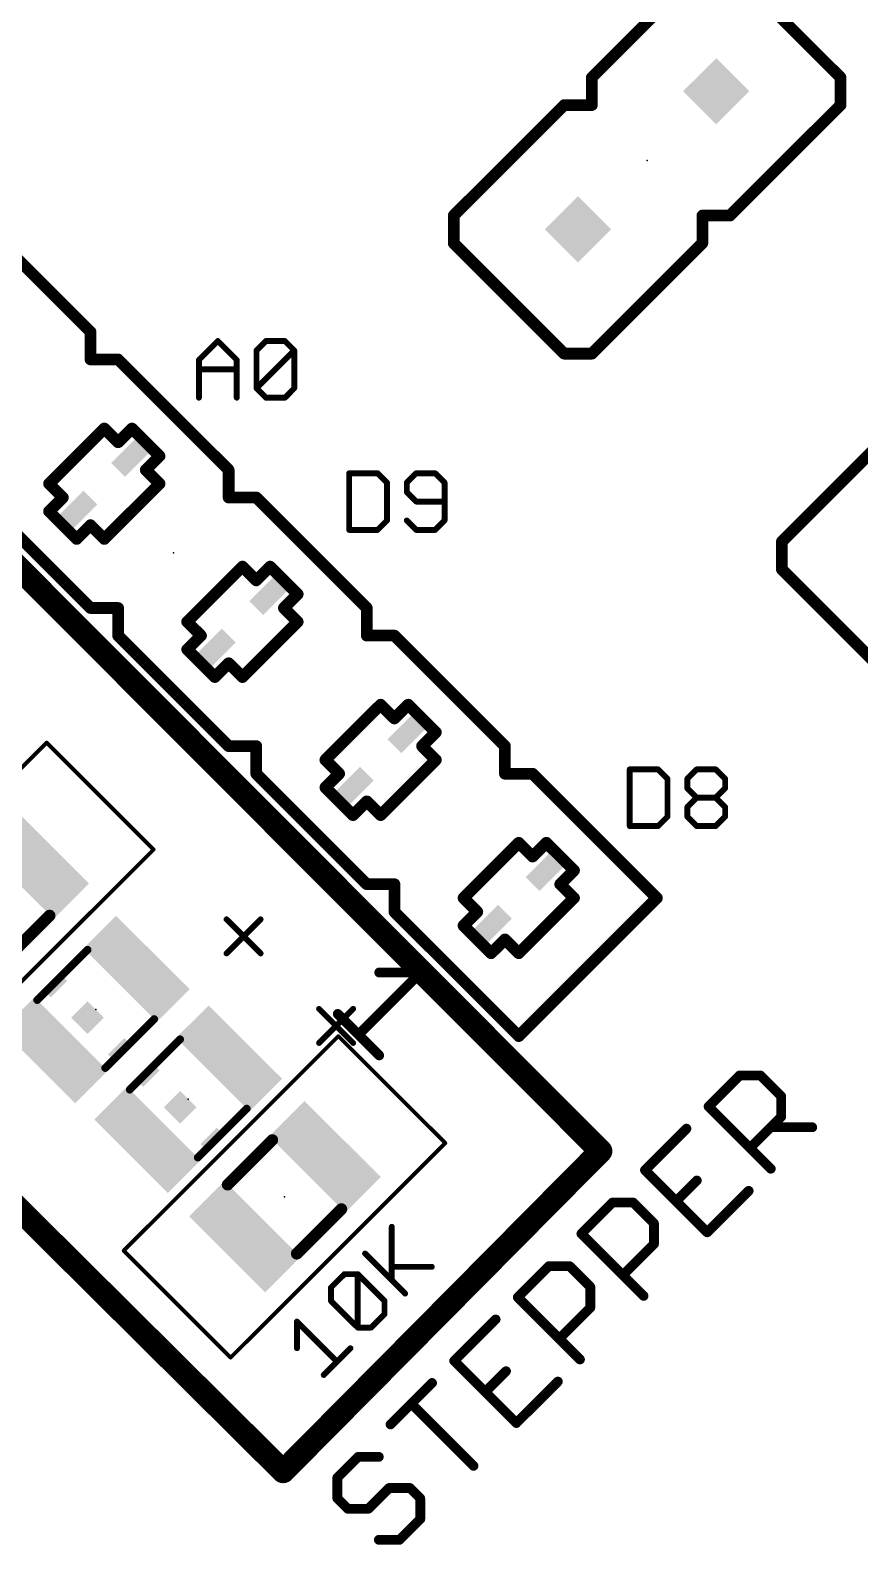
# Model space of a CAD drawing. Extents: x -5 to 95, y -7 to 91.
# Drawn here: x 55.67 to 66.45, y 20.77 to 40.47 of the extents above; entities that cross this region are included whole.
import ezdxf

# ---------------------------------------------------------------- set-up
doc = ezdxf.new("R2010")
doc.units = 0
for name, color, linetype in [('21', 253, 'CONTINUOUS'), ('23', 7, 'CONTINUOUS'), ('27', 253, 'CONTINUOUS'), ('39', 22, 'CONTINUOUS'), ('51', 253, 'CONTINUOUS')]:
    doc.layers.add(name, color=color, linetype=linetype)

# ---------------------------------------------------------------- blocks, each defined once
blk = doc.blocks.new('RECT')
blk.add_solid([(-0.5, -0.5), (0.5, -0.5), (-0.5, 0.5), (0.5, 0.5)])

msp = doc.modelspace()

# ---------------------------------------------------------------- linework, layer by layer
at = {"layer": '21'}
for points, const_width in [([(64.4051, 41.2892), (62.9683, 39.8523)], 0.1524), ([(66.2012, 39.8523), (64.7643, 41.2892)], 0.1524), ([(62.9683, 39.4931), (62.9683, 39.8523)], 0.1524), ([(66.2012, 39.4931), (66.2012, 39.8523)], 0.1524), ([(62.6091, 39.4931), (61.1722, 38.0563)], 0.1524), ([(62.9683, 39.4931), (62.6091, 39.4931)], 0.1524), ([(66.2012, 39.4931), (64.7643, 38.0563)], 0.1524), ([(56.4501, 36.5442), (55.0133, 37.981)], 0.1524), ([(61.1722, 37.6971), (61.1722, 38.0563)], 0.1524), ([(64.4051, 38.0563), (64.7643, 38.0563)], 0.1524), ([(64.4051, 38.0563), (64.4051, 37.6971)], 0.1524), ([(61.1722, 37.6971), (62.6091, 36.2602)], 0.1524), ([(64.4051, 37.6971), (62.9683, 36.2602)], 0.1524), ([(56.4501, 36.185), (56.4501, 36.5442)], 0.1524), ([(56.8093, 36.185), (56.4501, 36.185)], 0.1524), ([(58.2462, 34.7481), (56.8093, 36.185)], 0.1524), ([(62.6091, 36.2602), (62.9683, 36.2602)], 0.1524), ([(66.8748, 35.2514), (65.438, 33.8146)], 0.1524), ([(58.2462, 34.3889), (58.2462, 34.7481)], 0.1524), ([(55.0133, 34.3889), (56.4501, 32.9521)], 0.1524), ([(58.6054, 34.3889), (58.2462, 34.3889)], 0.1524), ([(60.0422, 32.9521), (58.6054, 34.3889)], 0.1524), ([(65.438, 33.4554), (65.438, 33.8146)], 0.1524), ([(65.438, 33.4554), (66.8748, 32.0185)], 0.1524), ([(56.4501, 32.9521), (56.8093, 32.9521)], 0.1524), ([(56.8093, 32.9521), (56.8093, 32.5929)], 0.1524), ([(60.0422, 32.5929), (60.0422, 32.9521)], 0.1524), ([(56.8093, 32.5929), (58.2462, 31.156)], 0.1524), ([(60.4014, 32.5929), (60.0422, 32.5929)], 0.1524), ([(61.8383, 31.156), (60.4014, 32.5929)], 0.1524), ([(58.2462, 31.156), (58.6054, 31.156)], 0.1524), ([(58.6054, 31.156), (58.6054, 30.7968)], 0.1524), ([(61.8383, 30.7968), (61.8383, 31.156)], 0.1524), ([(58.6054, 30.7968), (60.0422, 29.36)], 0.1524), ([(62.1975, 30.7968), (61.8383, 30.7968)], 0.1524), ([(63.8139, 29.1804), (62.1975, 30.7968)], 0.1524), ([(60.0422, 29.36), (60.4014, 29.36)], 0.1524), ([(60.4014, 29.36), (60.4014, 29.0008)], 0.1524), ([(62.0179, 27.3843), (63.8139, 29.1804)], 0.1524), ([(60.4014, 29.0008), (62.0179, 27.3843)], 0.1524), ([(58.2184, 28.9033), (58.6618, 28.4599)], 0.0762), ([(58.6618, 28.9033), (58.2184, 28.4599)], 0.0762), ([(60.7429, 28.2117), (59.934, 27.4027)], 0.127), ([(60.2036, 28.2117), (60.7429, 28.2117)], 0.127), ([(59.4217, 27.7381), (59.8651, 27.2947)], 0.0762), ([(59.8651, 27.7381), (59.4217, 27.2947)], 0.0762), ([(59.6643, 27.6724), (60.2036, 27.1331)], 0.127)]:
    msp.add_lwpolyline(points, dxfattribs=dict(at, const_width=const_width))
for points, const_width in [([(62.9413, 39.8793, 1), (62.9952, 39.8254)], 0.0762), ([(63.0064, 39.8523, 1), (62.9302, 39.8523)], 0.0762), ([(66.2393, 39.8523, 1), (66.1631, 39.8523)], 0.0762), ([(66.1742, 39.8254, 1), (66.2281, 39.8793)], 0.0762), ([(62.6091, 39.5312, 1), (62.6091, 39.455)], 0.0762), ([(62.636, 39.4662, 1), (62.5821, 39.5201)], 0.0762), ([(62.9302, 39.4931, 1), (63.0064, 39.4931)], 0.0762), ([(62.9683, 39.455, 1), (62.9683, 39.5312)], 0.0762), ([(66.1631, 39.4931, 1), (66.2393, 39.4931)], 0.0762), ([(66.2281, 39.4662, 1), (66.1742, 39.5201)], 0.0762), ([(61.2103, 38.0563, 1), (61.1341, 38.0563)], 0.0762), ([(61.1453, 38.0832, 1), (61.1992, 38.0293)], 0.0762), ([(64.4051, 38.0944, 1), (64.4051, 38.0182)], 0.0762), ([(64.4432, 38.0563, 1), (64.367, 38.0563)], 0.0762), ([(64.7374, 38.0832, 1), (64.7913, 38.0293)], 0.0762), ([(64.7643, 38.0182, 1), (64.7643, 38.0944)], 0.0762), ([(61.1992, 37.724, 1), (61.1453, 37.6701)], 0.0762), ([(61.1341, 37.6971, 1), (61.2103, 37.6971)], 0.0762), ([(64.367, 37.6971, 1), (64.4432, 37.6971)], 0.0762), ([(64.4321, 37.6701, 1), (64.3782, 37.724)], 0.0762), ([(56.4882, 36.5442, 1), (56.412, 36.5442)], 0.0762), ([(56.4232, 36.5172, 1), (56.4771, 36.5711)], 0.0762), ([(56.4501, 36.2231, 1), (56.4501, 36.1469)], 0.0762), ([(56.8363, 36.2119, 1), (56.7824, 36.158)], 0.0762), ([(56.8093, 36.1469, 1), (56.8093, 36.2231)], 0.0762), ([(62.6091, 36.2983, 1), (62.6091, 36.2221)], 0.0762), ([(62.5821, 36.2333, 1), (62.636, 36.2872)], 0.0762), ([(62.9413, 36.2872, 1), (62.9952, 36.2333)], 0.0762), ([(62.9683, 36.2221, 1), (62.9683, 36.2983)], 0.0762), ([(56.412, 36.185, 1), (56.4882, 36.185)], 0.0762), ([(58.2843, 34.7481, 1), (58.2081, 34.7481)], 0.0762), ([(58.2192, 34.7212, 1), (58.2731, 34.7751)], 0.0762), ([(58.2462, 34.427, 1), (58.2462, 34.3508)], 0.0762), ([(58.2081, 34.3889, 1), (58.2843, 34.3889)], 0.0762), ([(58.6323, 34.4158, 1), (58.5784, 34.362)], 0.0762), ([(58.6054, 34.3508, 1), (58.6054, 34.427)], 0.0762), ([(65.4761, 33.8146, 1), (65.3999, 33.8146)], 0.0762), ([(65.411, 33.8415, 1), (65.4649, 33.7877)], 0.0762), ([(65.4649, 33.4823, 1), (65.411, 33.4284)], 0.0762), ([(65.3999, 33.4554, 1), (65.4761, 33.4554)], 0.0762), ([(56.4501, 32.9902, 1), (56.4501, 32.914)], 0.0762), ([(56.4232, 32.9251, 1), (56.4771, 32.979)], 0.0762), ([(56.8474, 32.9521, 1), (56.7712, 32.9521)], 0.0762), ([(56.8093, 32.914, 1), (56.8093, 32.9902)], 0.0762), ([(60.0803, 32.9521, 1), (60.0041, 32.9521)], 0.0762), ([(60.0153, 32.9251, 1), (60.0692, 32.979)], 0.0762), ([(56.8363, 32.6198, 1), (56.7824, 32.5659)], 0.0762), ([(56.7712, 32.5929, 1), (56.8474, 32.5929)], 0.0762), ([(60.0422, 32.631, 1), (60.0422, 32.5548)], 0.0762), ([(60.0041, 32.5929, 1), (60.0803, 32.5929)], 0.0762), ([(60.4284, 32.6198, 1), (60.3745, 32.5659)], 0.0762), ([(60.4014, 32.5548, 1), (60.4014, 32.631)], 0.0762), ([(58.2462, 31.1941, 1), (58.2462, 31.1179)], 0.0762), ([(58.2192, 31.1291, 1), (58.2731, 31.183)], 0.0762), ([(58.6435, 31.156, 1), (58.5673, 31.156)], 0.0762), ([(58.6054, 31.1179, 1), (58.6054, 31.1941)], 0.0762), ([(61.8764, 31.156, 1), (61.8002, 31.156)], 0.0762), ([(61.8113, 31.1291, 1), (61.8652, 31.183)], 0.0762), ([(58.6323, 30.8237, 1), (58.5784, 30.7699)], 0.0762), ([(58.5673, 30.7968, 1), (58.6435, 30.7968)], 0.0762), ([(61.8383, 30.8349, 1), (61.8383, 30.7587)], 0.0762), ([(61.8002, 30.7968, 1), (61.8764, 30.7968)], 0.0762), ([(62.2244, 30.8237, 1), (62.1705, 30.7699)], 0.0762), ([(62.1975, 30.7587, 1), (62.1975, 30.8349)], 0.0762), ([(60.0422, 29.3981, 1), (60.0422, 29.3219)], 0.0762), ([(60.0153, 29.333, 1), (60.0692, 29.3869)], 0.0762), ([(60.4395, 29.36, 1), (60.3633, 29.36)], 0.0762), ([(60.4014, 29.3219, 1), (60.4014, 29.3981)], 0.0762), ([(63.8409, 29.1534, 1), (63.787, 29.2073)], 0.0762), ([(63.787, 29.1534, 1), (63.8409, 29.2073)], 0.0762), ([(60.4284, 29.0277, 1), (60.3745, 28.9738)], 0.0762), ([(60.3633, 29.0008, 1), (60.4395, 29.0008)], 0.0762), ([(58.2318, 28.9167, 1), (58.2049, 28.8898)], 0.0381), ([(58.6752, 28.8898, 1), (58.6483, 28.9167)], 0.0381), ([(58.2049, 28.4733, 1), (58.2318, 28.4464)], 0.0381), ([(58.6483, 28.4464, 1), (58.6752, 28.4733)], 0.0381), ([(60.2036, 28.2434, 1), (60.2036, 28.1799)], 0.0635), ([(60.7653, 28.1892, 1), (60.7204, 28.2341)], 0.0635), ([(60.7429, 28.1799, 1), (60.7429, 28.2434)], 0.0635), ([(59.4352, 27.7516, 1), (59.4083, 27.7247)], 0.0381), ([(59.8786, 27.7247, 1), (59.8517, 27.7516)], 0.0381), ([(59.6868, 27.6948, 1), (59.6419, 27.6499)], 0.0635), ([(59.9115, 27.4252, 1), (59.9564, 27.3803)], 0.0635), ([(61.9909, 27.4112, 1), (62.0448, 27.3574)], 0.0762), ([(61.9909, 27.3574, 1), (62.0448, 27.4112)], 0.0762), ([(59.4083, 27.3082, 1), (59.4352, 27.2813)], 0.0381), ([(59.8517, 27.2813, 1), (59.8786, 27.3082)], 0.0381), ([(60.1812, 27.1107, 1), (60.2261, 27.1556)], 0.0635)]:
    msp.add_lwpolyline(points, format="xyb", dxfattribs=dict(at, const_width=const_width))
at = {"layer": '23'}
for p in [(63.6867, 38.7747), (57.5277, 33.6705), (56.5178, 27.7296), (57.7212, 26.5645), (58.9724, 25.2934)]:
    msp.add_point(p, dxfattribs=at)
at = {"layer": '27'}
for points, const_width in [([(63.0825, 25.888), (49.6486, 39.3579)], 0.3048), ([(57.8597, 36.1792), (58.1055, 36.4249)], 0.0762), ([(58.1055, 36.4249), (58.3512, 36.1792)], 0.0762), ([(58.6082, 36.3021), (58.731, 36.4249)], 0.0762), ([(58.731, 36.4249), (58.9768, 36.4249)], 0.0762), ([(58.9768, 36.4249), (59.0996, 36.3021)], 0.0762), ([(58.6082, 35.8106), (58.6082, 36.3021)], 0.0762), ([(58.6082, 35.8106), (59.0996, 36.3021)], 0.0762), ([(59.0996, 36.3021), (59.0996, 35.8106)], 0.0762), ([(57.8597, 35.6877), (57.8597, 36.1792)], 0.0762), ([(57.8597, 36.0563), (58.3512, 36.0563)], 0.0762), ([(58.3512, 36.1792), (58.3512, 35.6877)], 0.0762), ([(58.731, 35.6877), (58.6082, 35.8106)], 0.0762), ([(59.0996, 35.8106), (58.9768, 35.6877)], 0.0762), ([(58.9768, 35.6877), (58.731, 35.6877)], 0.0762), ([(45.4943, 35.0939), (58.9552, 21.7217)], 0.3048), ([(59.8136, 34.705), (59.8136, 33.9677)], 0.0762), ([(60.1822, 34.705), (59.8136, 34.705)], 0.0762), ([(60.3051, 34.5821), (60.1822, 34.705)], 0.0762), ([(60.6849, 34.705), (60.562, 34.5821)], 0.0762), ([(60.9306, 34.705), (60.6849, 34.705)], 0.0762), ([(61.0535, 34.5821), (60.9306, 34.705)], 0.0762), ([(60.3051, 34.0906), (60.3051, 34.5821)], 0.0762), ([(60.562, 34.5821), (60.562, 34.4592)], 0.0762), ([(60.562, 34.4592), (60.6849, 34.3364)], 0.0762), ([(61.0535, 34.0906), (61.0535, 34.5821)], 0.0762), ([(60.6849, 34.3364), (61.0535, 34.3364)], 0.0762), ([(60.1822, 33.9677), (60.3051, 34.0906)], 0.0762), ([(60.562, 34.0906), (60.6849, 33.9677)], 0.0762), ([(60.9306, 33.9677), (61.0535, 34.0906)], 0.0762), ([(59.8136, 33.9677), (60.1822, 33.9677)], 0.0762), ([(60.6849, 33.9677), (60.9306, 33.9677)], 0.0762), ([(63.4607, 30.8534), (63.4607, 30.1162)], 0.0762), ([(63.8293, 30.8534), (63.4607, 30.8534)], 0.0762), ([(63.9522, 30.7305), (63.8293, 30.8534)], 0.0762), ([(63.9522, 30.239), (63.9522, 30.7305)], 0.0762), ([(64.2091, 30.7305), (64.332, 30.8534)], 0.0762), ([(64.2091, 30.6077), (64.2091, 30.7305)], 0.0762), ([(64.332, 30.8534), (64.5777, 30.8534)], 0.0762), ([(64.5777, 30.8534), (64.7006, 30.7305)], 0.0762), ([(64.7006, 30.7305), (64.7006, 30.6077)], 0.0762), ([(64.332, 30.4848), (64.2091, 30.6077)], 0.0762), ([(64.7006, 30.6077), (64.5777, 30.4848)], 0.0762), ([(64.2091, 30.3619), (64.332, 30.4848)], 0.0762), ([(64.2091, 30.239), (64.2091, 30.3619)], 0.0762), ([(64.332, 30.4848), (64.5777, 30.4848)], 0.0762), ([(64.5777, 30.4848), (64.7006, 30.3619)], 0.0762), ([(64.7006, 30.3619), (64.7006, 30.239)], 0.0762), ([(63.4607, 30.1162), (63.8293, 30.1162)], 0.0762), ([(63.8293, 30.1162), (63.9522, 30.239)], 0.0762), ([(64.332, 30.1162), (64.2091, 30.239)], 0.0762), ([(64.5777, 30.1162), (64.332, 30.1162)], 0.0762), ([(64.7006, 30.239), (64.5777, 30.1162)], 0.0762), ([(64.4857, 26.4681), (64.8901, 26.8726)], 0.127), ([(64.8901, 26.8726), (65.1598, 26.8726)], 0.127), ([(65.1598, 26.8726), (65.4294, 26.6029)], 0.127), ([(65.4294, 26.6029), (65.4294, 26.3333)], 0.127), ([(65.2946, 25.6592), (64.4857, 26.4681)], 0.127), ([(65.4294, 26.3333), (65.0249, 25.9289)], 0.127), ([(64.1981, 26.1805), (63.6588, 25.6412)], 0.127), ([(65.2946, 26.1985), (65.8338, 26.1985)], 0.127), ([(58.9552, 21.7217), (63.0825, 25.888)], 0.3048), ([(63.6588, 25.6412), (64.4677, 24.8323)], 0.127), ([(64.0632, 25.2368), (64.3329, 25.5064)], 0.127), ([(64.4677, 24.8323), (65.007, 25.3716)], 0.127), ([(62.8319, 24.8144), (63.2363, 25.2188)], 0.127), ([(63.2363, 25.2188), (63.506, 25.2188)], 0.127), ([(63.506, 25.2188), (63.7756, 24.9492)], 0.127), ([(60.3668, 24.2092), (60.3668, 24.9042)], 0.0762), ([(63.6408, 24.0054), (62.8319, 24.8144)], 0.127), ([(63.7756, 24.9492), (63.7756, 24.6795)], 0.127), ([(63.7756, 24.6795), (63.3712, 24.2751)], 0.127), ([(60.0193, 24.5567), (60.5406, 24.0354)], 0.0762), ([(62.005, 23.9875), (62.4095, 24.3919)], 0.127), ([(62.4095, 24.3919), (62.6791, 24.3919)], 0.127), ([(62.6791, 24.3919), (62.9487, 24.1223)], 0.127), ([(59.5769, 24.1144), (59.7507, 24.2881)], 0.0762), ([(59.7507, 24.2881), (59.9245, 24.2881)], 0.0762), ([(59.9245, 24.2881), (60.272, 23.9406)], 0.0762), ([(59.9245, 23.5931), (59.9245, 24.2881)], 0.0762), ([(60.3668, 24.3829), (60.8881, 24.3829)], 0.0762), ([(59.5769, 23.9406), (59.5769, 24.1144)], 0.0762), ([(62.8139, 23.1786), (62.005, 23.9875)], 0.127), ([(62.9487, 24.1223), (62.9487, 23.8527)], 0.127), ([(59.9245, 23.5931), (59.5769, 23.9406)], 0.0762), ([(60.272, 23.9406), (60.272, 23.7668)], 0.0762), ([(62.9487, 23.8527), (62.5443, 23.4482)], 0.127), ([(59.1346, 23.3245), (59.1346, 23.672)], 0.0762), ([(59.1346, 23.672), (59.6559, 23.1507)], 0.0762), ([(60.272, 23.7668), (60.0982, 23.5931)], 0.0762), ([(61.7174, 23.6999), (61.1781, 23.1606)], 0.127), ([(60.0982, 23.5931), (59.9245, 23.5931)], 0.0762), ([(59.4821, 22.977), (59.8297, 23.3245)], 0.0762), ([(61.1781, 23.1606), (61.987, 22.3517)], 0.127), ([(61.5826, 22.7561), (61.8522, 23.0258)], 0.127), ([(60.3512, 22.3337), (60.8905, 22.873)], 0.127), ([(61.987, 22.3517), (62.5263, 22.8909)], 0.127), ([(61.4298, 21.7944), (60.6209, 22.6033)], 0.127), ([(59.9288, 21.9113), (59.6592, 21.6416)], 0.127), ([(60.1984, 21.9113), (59.9288, 21.9113)], 0.127), ([(59.6592, 21.6416), (59.6592, 21.372)], 0.127), ([(60.0636, 21.2372), (60.3332, 21.5068)], 0.127), ([(60.3332, 21.5068), (60.6029, 21.5068)], 0.127), ([(60.6029, 21.5068), (60.7377, 21.372)], 0.127), ([(59.6592, 21.372), (59.794, 21.2372)], 0.127), ([(59.794, 21.2372), (60.0636, 21.2372)], 0.127), ([(60.7377, 21.372), (60.7377, 21.1024)], 0.127), ([(60.7377, 21.1024), (60.4681, 20.8327)], 0.127), ([(60.4681, 20.8327), (60.1984, 20.8327)], 0.127)]:
    msp.add_lwpolyline(points, dxfattribs=dict(at, const_width=const_width))
for points, const_width in [([(58.119, 36.4384, 1), (58.092, 36.4115)], 0.0381), ([(58.119, 36.4115, 1), (58.092, 36.4384)], 0.0381), ([(58.731, 36.444, 1), (58.731, 36.4059)], 0.0381), ([(58.7445, 36.4115, 1), (58.7176, 36.4384)], 0.0381), ([(58.9902, 36.4384, 1), (58.9633, 36.4115)], 0.0381), ([(58.9768, 36.4059, 1), (58.9768, 36.444)], 0.0381), ([(58.6272, 36.3021, 1), (58.5891, 36.3021)], 0.0381), ([(58.5947, 36.3155, 1), (58.6216, 36.2886)], 0.0381), ([(59.1187, 36.3021, 1), (59.0806, 36.3021)], 0.0381), ([(59.1131, 36.2886, 1), (59.0862, 36.3155)], 0.0381), ([(59.0862, 36.2886, 1), (59.1131, 36.3155)], 0.0381), ([(57.8788, 36.1792, 1), (57.8407, 36.1792)], 0.0381), ([(57.8463, 36.1927, 1), (57.8732, 36.1657)], 0.0381), ([(57.8597, 36.0754, 1), (57.8597, 36.0373)], 0.0381), ([(58.3703, 36.1792, 1), (58.3322, 36.1792)], 0.0381), ([(58.3378, 36.1657, 1), (58.3647, 36.1927)], 0.0381), ([(58.3512, 36.0373, 1), (58.3512, 36.0754)], 0.0381), ([(58.6216, 35.8241, 1), (58.5947, 35.7971)], 0.0381), ([(59.1131, 35.7971, 1), (59.0862, 35.8241)], 0.0381), ([(57.8407, 35.6877, 1), (57.8788, 35.6877)], 0.0381), ([(58.3322, 35.6877, 1), (58.3703, 35.6877)], 0.0381), ([(58.5947, 35.8241, 1), (58.6216, 35.7971)], 0.0381), ([(58.5891, 35.8106, 1), (58.6272, 35.8106)], 0.0381), ([(58.731, 35.7068, 1), (58.731, 35.6687)], 0.0381), ([(58.7176, 35.6742, 1), (58.7445, 35.7012)], 0.0381), ([(58.9633, 35.7012, 1), (58.9902, 35.6742)], 0.0381), ([(58.9768, 35.6687, 1), (58.9768, 35.7068)], 0.0381), ([(59.0806, 35.8106, 1), (59.1187, 35.8106)], 0.0381), ([(59.8326, 34.705, 1), (59.7945, 34.705)], 0.0381), ([(59.8136, 34.724, 1), (59.8136, 34.6859)], 0.0381), ([(60.1957, 34.7184, 1), (60.1687, 34.6915)], 0.0381), ([(60.1822, 34.6859, 1), (60.1822, 34.724)], 0.0381), ([(60.6849, 34.724, 1), (60.6849, 34.6859)], 0.0381), ([(60.6984, 34.6915, 1), (60.6714, 34.7184)], 0.0381), ([(60.9441, 34.7184, 1), (60.9172, 34.6915)], 0.0381), ([(60.9306, 34.6859, 1), (60.9306, 34.724)], 0.0381), ([(60.3241, 34.5821, 1), (60.286, 34.5821)], 0.0381), ([(60.2916, 34.5686, 1), (60.3186, 34.5956)], 0.0381), ([(60.5811, 34.5821, 1), (60.543, 34.5821)], 0.0381), ([(60.5485, 34.5956, 1), (60.5755, 34.5686)], 0.0381), ([(60.5755, 34.4727, 1), (60.5485, 34.4458)], 0.0381), ([(60.543, 34.4592, 1), (60.5811, 34.4592)], 0.0381), ([(61.0725, 34.5821, 1), (61.0344, 34.5821)], 0.0381), ([(61.04, 34.5686, 1), (61.067, 34.5956)], 0.0381), ([(60.6849, 34.3554, 1), (60.6849, 34.3173)], 0.0381), ([(60.6714, 34.3229, 1), (60.6984, 34.3498)], 0.0381), ([(61.0535, 34.3173, 1), (61.0535, 34.3554)], 0.0381), ([(60.286, 34.0906, 1), (60.3241, 34.0906)], 0.0381), ([(60.3186, 34.0771, 1), (60.2916, 34.1041)], 0.0381), ([(60.5755, 34.1041, 1), (60.5485, 34.0771)], 0.0381), ([(61.0344, 34.0906, 1), (61.0725, 34.0906)], 0.0381), ([(61.067, 34.0771, 1), (61.04, 34.1041)], 0.0381), ([(59.7945, 33.9677, 1), (59.8326, 33.9677)], 0.0381), ([(59.8136, 33.9868, 1), (59.8136, 33.9487)], 0.0381), ([(60.1687, 33.9812, 1), (60.1957, 33.9543)], 0.0381), ([(60.1822, 33.9487, 1), (60.1822, 33.9868)], 0.0381), ([(60.6849, 33.9868, 1), (60.6849, 33.9487)], 0.0381), ([(60.6714, 33.9543, 1), (60.6984, 33.9812)], 0.0381), ([(60.9172, 33.9812, 1), (60.9441, 33.9543)], 0.0381), ([(60.9306, 33.9487, 1), (60.9306, 33.9868)], 0.0381), ([(63.4797, 30.8534, 1), (63.4416, 30.8534)], 0.0381), ([(63.4607, 30.8724, 1), (63.4607, 30.8343)], 0.0381), ([(63.8428, 30.8669, 1), (63.8158, 30.8399)], 0.0381), ([(63.8293, 30.8343, 1), (63.8293, 30.8724)], 0.0381), ([(63.9712, 30.7305, 1), (63.9331, 30.7305)], 0.0381), ([(63.9387, 30.7171, 1), (63.9656, 30.744)], 0.0381), ([(64.2281, 30.7305, 1), (64.19, 30.7305)], 0.0381), ([(64.1956, 30.744, 1), (64.2226, 30.7171)], 0.0381), ([(64.332, 30.8724, 1), (64.332, 30.8343)], 0.0381), ([(64.3454, 30.8399, 1), (64.3185, 30.8669)], 0.0381), ([(64.5912, 30.8669, 1), (64.5642, 30.8399)], 0.0381), ([(64.5777, 30.8343, 1), (64.5777, 30.8724)], 0.0381), ([(64.7196, 30.7305, 1), (64.6815, 30.7305)], 0.0381), ([(64.6871, 30.7171, 1), (64.7141, 30.744)], 0.0381), ([(64.2226, 30.6211, 1), (64.1956, 30.5942)], 0.0381), ([(64.19, 30.6077, 1), (64.2281, 30.6077)], 0.0381), ([(64.6815, 30.6077, 1), (64.7196, 30.6077)], 0.0381), ([(64.7141, 30.5942, 1), (64.6871, 30.6211)], 0.0381), ([(64.2281, 30.3619, 1), (64.19, 30.3619)], 0.0381), ([(64.1956, 30.3754, 1), (64.2226, 30.3484)], 0.0381), ([(64.332, 30.5038, 1), (64.332, 30.4657)], 0.0381), ([(64.3454, 30.4713, 1), (64.3185, 30.4983)], 0.0381), ([(64.3185, 30.4713, 1), (64.3454, 30.4983)], 0.0381), ([(64.5912, 30.4983, 1), (64.5642, 30.4713)], 0.0381), ([(64.5642, 30.4983, 1), (64.5912, 30.4713)], 0.0381), ([(64.5777, 30.4657, 1), (64.5777, 30.5038)], 0.0381), ([(64.7196, 30.3619, 1), (64.6815, 30.3619)], 0.0381), ([(64.6871, 30.3484, 1), (64.7141, 30.3754)], 0.0381), ([(63.4607, 30.1352, 1), (63.4607, 30.0971)], 0.0381), ([(63.8158, 30.1296, 1), (63.8428, 30.1027)], 0.0381), ([(63.8293, 30.0971, 1), (63.8293, 30.1352)], 0.0381), ([(63.9331, 30.239, 1), (63.9712, 30.239)], 0.0381), ([(63.9656, 30.2256, 1), (63.9387, 30.2525)], 0.0381), ([(64.2226, 30.2525, 1), (64.1956, 30.2256)], 0.0381), ([(64.19, 30.239, 1), (64.2281, 30.239)], 0.0381), ([(64.332, 30.1352, 1), (64.332, 30.0971)], 0.0381), ([(64.3185, 30.1027, 1), (64.3454, 30.1296)], 0.0381), ([(64.5642, 30.1296, 1), (64.5912, 30.1027)], 0.0381), ([(64.5777, 30.0971, 1), (64.5777, 30.1352)], 0.0381), ([(64.6815, 30.239, 1), (64.7196, 30.239)], 0.0381), ([(64.7141, 30.2256, 1), (64.6871, 30.2525)], 0.0381), ([(63.4416, 30.1162, 1), (63.4797, 30.1162)], 0.0381), ([(64.8901, 26.9043, 1), (64.8901, 26.8408)], 0.0635), ([(64.9126, 26.8501, 1), (64.8677, 26.895)], 0.0635), ([(65.1822, 26.895, 1), (65.1373, 26.8501)], 0.0635), ([(65.1598, 26.8408, 1), (65.1598, 26.9043)], 0.0635), ([(65.4611, 26.6029, 1), (65.3976, 26.6029)], 0.0635), ([(65.4069, 26.5805, 1), (65.4518, 26.6254)], 0.0635), ([(64.5081, 26.4906, 1), (64.4632, 26.4457)], 0.0635), ([(64.4632, 26.4906, 1), (64.5081, 26.4457)], 0.0635), ([(65.4518, 26.3109, 1), (65.4069, 26.3558)], 0.0635), ([(64.2205, 26.1581, 1), (64.1756, 26.203)], 0.0635), ([(65.2946, 26.2302, 1), (65.2946, 26.1667)], 0.0635), ([(65.3976, 26.3333, 1), (65.4611, 26.3333)], 0.0635), ([(65.8338, 26.1667, 1), (65.8338, 26.2302)], 0.0635), ([(63.1366, 25.8344, 1), (63.0284, 25.9417)], 0.1524), ([(63.0285, 25.8342, 1), (63.1365, 25.9418)], 0.1524), ([(65.0025, 25.9513, 1), (65.0474, 25.9064)], 0.0635), ([(63.6812, 25.6637, 1), (63.6363, 25.6188)], 0.0635), ([(63.6363, 25.6637, 1), (63.6812, 25.6188)], 0.0635), ([(65.2721, 25.6368, 1), (65.317, 25.6817)], 0.0635), ([(64.3553, 25.484, 1), (64.3104, 25.5289)], 0.0635), ([(65.0294, 25.3492, 1), (64.9845, 25.3941)], 0.0635), ([(63.2363, 25.2506, 1), (63.2363, 25.1871)], 0.0635), ([(63.2588, 25.1964, 1), (63.2139, 25.2413)], 0.0635), ([(63.5284, 25.2413, 1), (63.4835, 25.1964)], 0.0635), ([(63.506, 25.1871, 1), (63.506, 25.2506)], 0.0635), ([(64.0408, 25.2592, 1), (64.0857, 25.2143)], 0.0635), ([(60.3858, 24.9042, 1), (60.3477, 24.9042)], 0.0381), ([(62.8543, 24.8368, 1), (62.8094, 24.7919)], 0.0635), ([(62.8094, 24.8368, 1), (62.8543, 24.7919)], 0.0635), ([(63.8074, 24.9492, 1), (63.7439, 24.9492)], 0.0635), ([(63.7532, 24.9267, 1), (63.7981, 24.9716)], 0.0635), ([(64.4452, 24.8548, 1), (64.4901, 24.8099)], 0.0635), ([(64.4452, 24.8099, 1), (64.4901, 24.8548)], 0.0635), ([(63.7439, 24.6795, 1), (63.8074, 24.6795)], 0.0635), ([(63.7981, 24.6571, 1), (63.7532, 24.702)], 0.0635), ([(60.0327, 24.5702, 1), (60.0058, 24.5432)], 0.0381), ([(62.4095, 24.4237, 1), (62.4095, 24.3602)], 0.0635), ([(62.4319, 24.3695, 1), (62.387, 24.4144)], 0.0635), ([(62.7015, 24.4144, 1), (62.6566, 24.3695)], 0.0635), ([(62.6791, 24.3602, 1), (62.6791, 24.4237)], 0.0635), ([(59.7507, 24.3072, 1), (59.7507, 24.2691)], 0.0381), ([(59.7642, 24.2747, 1), (59.7372, 24.3016)], 0.0381), ([(59.9379, 24.3016, 1), (59.911, 24.2747)], 0.0381), ([(59.9435, 24.2881, 1), (59.9054, 24.2881)], 0.0381), ([(59.9245, 24.2691, 1), (59.9245, 24.3072)], 0.0381), ([(60.3668, 24.402, 1), (60.3668, 24.3639)], 0.0381), ([(60.3477, 24.2091, 1), (60.3858, 24.2092)], 0.0381), ([(60.8881, 24.3639, 1), (60.8881, 24.402)], 0.0381), ([(63.3487, 24.2975, 1), (63.3936, 24.2526)], 0.0635), ([(59.596, 24.1144, 1), (59.5579, 24.1144)], 0.0381), ([(59.5635, 24.1278, 1), (59.5904, 24.1009)], 0.0381), ([(60.5271, 24.0219, 1), (60.554, 24.0489)], 0.0381), ([(62.0275, 24.0099, 1), (61.9825, 23.965)], 0.0635), ([(61.9825, 24.0099, 1), (62.0275, 23.965)], 0.0635), ([(62.9805, 24.1223, 1), (62.917, 24.1223)], 0.0635), ([(62.9263, 24.0998, 1), (62.9712, 24.1447)], 0.0635), ([(63.6183, 23.983, 1), (63.6633, 24.0279)], 0.0635), ([(59.5904, 23.9541, 1), (59.5635, 23.9271)], 0.0381), ([(59.5579, 23.9406, 1), (59.596, 23.9406)], 0.0381), ([(60.291, 23.9406, 1), (60.2529, 23.9406)], 0.0381), ([(60.2585, 23.9271, 1), (60.2855, 23.9541)], 0.0381), ([(62.917, 23.8527, 1), (62.9805, 23.8527)], 0.0635), ([(62.9712, 23.8302, 1), (62.9263, 23.8751)], 0.0635), ([(59.1481, 23.6855, 1), (59.1211, 23.6586)], 0.0381), ([(59.1537, 23.672, 1), (59.1156, 23.672)], 0.0381), ([(60.2529, 23.7668, 1), (60.291, 23.7668)], 0.0381), ([(60.2855, 23.7534, 1), (60.2585, 23.7803)], 0.0381), ([(61.7398, 23.6774, 1), (61.6949, 23.7223)], 0.0635), ([(59.9245, 23.6121, 1), (59.9245, 23.574)], 0.0381), ([(59.9054, 23.5931, 1), (59.9435, 23.5931)], 0.0381), ([(59.911, 23.5796, 1), (59.9379, 23.6065)], 0.0381), ([(60.0848, 23.6065, 1), (60.1117, 23.5796)], 0.0381), ([(60.0982, 23.574, 1), (60.0982, 23.6121)], 0.0381), ([(62.5218, 23.4706, 1), (62.5667, 23.4257)], 0.0635), ([(59.1156, 23.3245, 1), (59.1537, 23.3245)], 0.0381), ([(59.8431, 23.311, 1), (59.8162, 23.338)], 0.0381), ([(59.6424, 23.1373, 1), (59.6694, 23.1642)], 0.0381), ([(61.2006, 23.183, 1), (61.1557, 23.1381)], 0.0635), ([(61.1557, 23.183, 1), (61.2006, 23.1381)], 0.0635), ([(61.8747, 23.0033, 1), (61.8298, 23.0482)], 0.0635), ([(62.7915, 23.1561, 1), (62.8364, 23.201)], 0.0635), ([(59.4687, 22.9904, 1), (59.4956, 22.9635)], 0.0381), ([(60.913, 22.8505, 1), (60.868, 22.8954)], 0.0635), ([(62.5487, 22.8685, 1), (62.5038, 22.9134)], 0.0635), ([(60.6433, 22.6258, 1), (60.5984, 22.5809)], 0.0635), ([(61.5601, 22.7786, 1), (61.605, 22.7337)], 0.0635), ([(60.3288, 22.3561, 1), (60.3737, 22.3112)], 0.0635), ([(61.9646, 22.3741, 1), (62.0095, 22.3292)], 0.0635), ([(61.9646, 22.3292, 1), (62.0095, 22.3741)], 0.0635), ([(59.9288, 21.943, 1), (59.9288, 21.8795)], 0.0635), ([(59.9512, 21.8888, 1), (59.9063, 21.9337)], 0.0635), ([(60.1984, 21.8795, 1), (60.1984, 21.943)], 0.0635), ([(58.9011, 21.7753, 1), (59.0094, 21.6681)], 0.1524), ([(58.9015, 21.6676, 1), (59.0089, 21.7757)], 0.1524), ([(59.6909, 21.6416, 1), (59.6274, 21.6416)], 0.0635), ([(59.6367, 21.6641, 1), (59.6816, 21.6192)], 0.0635), ([(61.4073, 21.772, 1), (61.4522, 21.8169)], 0.0635), ([(60.3332, 21.5386, 1), (60.3332, 21.4751)], 0.0635), ([(60.3557, 21.4844, 1), (60.3108, 21.5293)], 0.0635), ([(60.6253, 21.5293, 1), (60.5804, 21.4844)], 0.0635), ([(60.6029, 21.4751, 1), (60.6029, 21.5386)], 0.0635), ([(59.6274, 21.372, 1), (59.6909, 21.372)], 0.0635), ([(59.6816, 21.3944, 1), (59.6367, 21.3495)], 0.0635), ([(59.794, 21.2689, 1), (59.794, 21.2054)], 0.0635), ([(59.7715, 21.2147, 1), (59.8164, 21.2596)], 0.0635), ([(60.0412, 21.2596, 1), (60.0861, 21.2147)], 0.0635), ([(60.0636, 21.2054, 1), (60.0636, 21.2689)], 0.0635), ([(60.7695, 21.372, 1), (60.706, 21.372)], 0.0635), ([(60.7153, 21.3495, 1), (60.7602, 21.3944)], 0.0635), ([(60.706, 21.1024, 1), (60.7695, 21.1024)], 0.0635), ([(60.7602, 21.0799, 1), (60.7153, 21.1248)], 0.0635), ([(60.1984, 20.8645, 1), (60.1984, 20.801)], 0.0635), ([(60.4456, 20.8552, 1), (60.4905, 20.8103)], 0.0635), ([(60.4681, 20.801, 1), (60.4681, 20.8645)], 0.0635)]:
    msp.add_lwpolyline(points, format="xyb", dxfattribs=dict(at, const_width=const_width))
at = {"layer": '39', "const_width": 0.0508}
for points in [[(53.0898, 28.4107), (55.8801, 31.2009)], [(55.8801, 31.2009), (57.2703, 29.8107)], [(57.2703, 29.8107), (54.48, 27.0205)], [(56.8822, 24.5933), (59.6725, 27.3836)], [(59.6725, 27.3836), (61.0627, 25.9934)], [(61.0627, 25.9934), (58.2724, 23.2032)], [(58.2724, 23.2032), (56.8822, 24.5933)]]:
    msp.add_lwpolyline(points, dxfattribs=at)
at = {"layer": '39', "const_width": 0.0254}
for points in [[(55.8891, 31.2099, 1), (55.8711, 31.1919)], [(55.8891, 31.1919, 1), (55.8711, 31.2099)], [(57.2792, 29.8017, 1), (57.2613, 29.8197)], [(57.2613, 29.8017, 1), (57.2792, 29.8197)], [(59.6815, 27.3926, 1), (59.6635, 27.3746)], [(59.6815, 27.3746, 1), (59.6635, 27.3926)], [(61.0716, 25.9844, 1), (61.0537, 26.0024)], [(61.0537, 25.9844, 1), (61.0716, 26.0024)], [(56.8912, 24.6023, 1), (56.8733, 24.5844)], [(56.8733, 24.6023, 1), (56.8912, 24.5844)], [(58.2634, 23.2122, 1), (58.2814, 23.1942)], [(58.2634, 23.1942, 1), (58.2814, 23.2122)]]:
    msp.add_lwpolyline(points, format="xyb", dxfattribs=at)
at = {"layer": '51'}
for points, const_width in [([(56.6297, 35.2869), (55.9113, 34.5685)], 0.1524), ([(56.8093, 35.1073), (56.6297, 35.2869)], 0.1524), ([(56.9889, 35.2869), (56.8093, 35.1073)], 0.1524), ([(57.3481, 34.9277), (56.9889, 35.2869)], 0.1524), ([(57.1685, 34.7481), (57.3481, 34.9277)], 0.1524), ([(57.3481, 34.5685), (57.1685, 34.7481)], 0.1524), ([(55.9113, 34.5685), (56.0909, 34.3889)], 0.1524), ([(56.6297, 33.8501), (57.3481, 34.5685)], 0.1524), ([(56.0909, 34.3889), (55.9113, 34.2093)], 0.1524), ([(55.9113, 34.2093), (56.2705, 33.8501)], 0.1524), ([(56.2705, 33.8501), (56.4501, 34.0297)], 0.1524), ([(56.4501, 34.0297), (56.6297, 33.8501)], 0.1524), ([(58.4258, 33.4909), (57.7073, 32.7725)], 0.1524), ([(58.6054, 33.3113), (58.4258, 33.4909)], 0.1524), ([(58.785, 33.4909), (58.6054, 33.3113)], 0.1524), ([(59.1442, 33.1317), (58.785, 33.4909)], 0.1524), ([(58.9646, 32.9521), (59.1442, 33.1317)], 0.1524), ([(59.1442, 32.7725), (58.9646, 32.9521)], 0.1524), ([(57.7073, 32.7725), (57.887, 32.5929)], 0.1524), ([(58.4258, 32.054), (59.1442, 32.7725)], 0.1524), ([(57.887, 32.5929), (57.7073, 32.4133)], 0.1524), ([(57.7073, 32.4133), (58.0666, 32.054)], 0.1524), ([(58.0666, 32.054), (58.2462, 32.2336)], 0.1524), ([(58.2462, 32.2336), (58.4258, 32.054)], 0.1524), ([(60.2218, 31.6948), (59.5034, 30.9764)], 0.1524), ([(60.4014, 31.5152), (60.2218, 31.6948)], 0.1524), ([(60.581, 31.6948), (60.4014, 31.5152)], 0.1524), ([(60.9402, 31.3356), (60.581, 31.6948)], 0.1524), ([(60.7606, 31.156), (60.9402, 31.3356)], 0.1524), ([(60.9402, 30.9764), (60.7606, 31.156)], 0.1524), ([(59.5034, 30.9764), (59.683, 30.7968)], 0.1524), ([(60.2218, 30.258), (60.9402, 30.9764)], 0.1524), ([(59.683, 30.7968), (59.5034, 30.6172)], 0.1524), ([(59.5034, 30.6172), (59.8626, 30.258)], 0.1524), ([(59.8626, 30.258), (60.0422, 30.4376)], 0.1524), ([(60.0422, 30.4376), (60.2218, 30.258)], 0.1524), ([(62.0179, 29.8988), (61.2994, 29.1804)], 0.1524), ([(62.1975, 29.7192), (62.0179, 29.8988)], 0.1524), ([(62.3771, 29.8988), (62.1975, 29.7192)], 0.1524), ([(62.7363, 29.5396), (62.3771, 29.8988)], 0.1524), ([(62.5567, 29.36), (62.7363, 29.5396)], 0.1524), ([(62.7363, 29.1804), (62.5567, 29.36)], 0.1524), ([(61.2994, 29.1804), (61.4791, 29.0008)], 0.1524), ([(62.0179, 28.4619), (62.7363, 29.1804)], 0.1524), ([(55.919, 28.9516), (55.3391, 28.3718)], 0.1524), ([(61.4791, 29.0008), (61.2994, 28.8211)], 0.1524), ([(61.2994, 28.8211), (61.6587, 28.4619)], 0.1524), ([(61.6587, 28.4619), (61.8383, 28.6415)], 0.1524), ([(61.8383, 28.6415), (62.0179, 28.4619)], 0.1524), ([(55.7577, 27.8533), (56.4117, 28.5074)], 0.1016), ([(56.6415, 26.9695), (57.2779, 27.6059)], 0.1016), ([(56.961, 26.6882), (57.6151, 27.3423)], 0.1016), ([(57.8449, 25.8043), (58.4813, 26.4407)], 0.1016), ([(58.8133, 26.0323), (58.2335, 25.4525)], 0.1524), ([(59.7114, 25.1343), (59.1315, 24.5545)], 0.1524)]:
    msp.add_lwpolyline(points, dxfattribs=dict(at, const_width=const_width))
for points, const_width in [([(56.6567, 35.3139, 1), (56.6028, 35.26)], 0.0762), ([(56.6567, 35.26, 1), (56.6028, 35.3139)], 0.0762), ([(57.0159, 35.3139, 1), (56.962, 35.26)], 0.0762), ([(57.0159, 35.26, 1), (56.962, 35.3139)], 0.0762), ([(56.7824, 35.1343, 1), (56.8363, 35.0804)], 0.0762), ([(56.7824, 35.0804, 1), (56.8363, 35.1343)], 0.0762), ([(57.3751, 34.9008, 1), (57.3212, 34.9547)], 0.0762), ([(57.3212, 34.9008, 1), (57.3751, 34.9547)], 0.0762), ([(57.1955, 34.7751, 1), (57.1416, 34.7212)], 0.0762), ([(57.1416, 34.7751, 1), (57.1955, 34.7212)], 0.0762), ([(55.9382, 34.5955, 1), (55.8844, 34.5416)], 0.0762), ([(55.8844, 34.5955, 1), (55.9382, 34.5416)], 0.0762), ([(57.3751, 34.5416, 1), (57.3212, 34.5955)], 0.0762), ([(57.3212, 34.5416, 1), (57.3751, 34.5955)], 0.0762), ([(55.9382, 34.2362, 1), (55.8844, 34.1824)], 0.0762), ([(55.8844, 34.2362, 1), (55.9382, 34.1824)], 0.0762), ([(56.1178, 34.362, 1), (56.064, 34.4158)], 0.0762), ([(56.064, 34.362, 1), (56.1178, 34.4158)], 0.0762), ([(56.4771, 34.0566, 1), (56.4232, 34.0028)], 0.0762), ([(56.4771, 34.0028, 1), (56.4232, 34.0566)], 0.0762), ([(56.2436, 33.877, 1), (56.2974, 33.8231)], 0.0762), ([(56.2436, 33.8231, 1), (56.2974, 33.877)], 0.0762), ([(56.6028, 33.877, 1), (56.6567, 33.8231)], 0.0762), ([(56.6028, 33.8232, 1), (56.6567, 33.877)], 0.0762), ([(58.4527, 33.5178, 1), (58.3988, 33.4639)], 0.0762), ([(58.4527, 33.4639, 1), (58.3988, 33.5178)], 0.0762), ([(58.8119, 33.5178, 1), (58.758, 33.4639)], 0.0762), ([(58.8119, 33.4639, 1), (58.758, 33.5178)], 0.0762), ([(58.5784, 33.3382, 1), (58.6323, 33.2843)], 0.0762), ([(58.5784, 33.2843, 1), (58.6323, 33.3382)], 0.0762), ([(59.1711, 33.1047, 1), (59.1172, 33.1586)], 0.0762), ([(59.1172, 33.1047, 1), (59.1711, 33.1586)], 0.0762), ([(58.9915, 32.979, 1), (58.9376, 32.9251)], 0.0762), ([(58.9376, 32.979, 1), (58.9915, 32.9251)], 0.0762), ([(57.7343, 32.7994, 1), (57.6804, 32.7455)], 0.0762), ([(57.6804, 32.7994, 1), (57.7343, 32.7455)], 0.0762), ([(59.1711, 32.7455, 1), (59.1172, 32.7994)], 0.0762), ([(59.1172, 32.7455, 1), (59.1711, 32.7994)], 0.0762), ([(57.9139, 32.5659, 1), (57.86, 32.6198)], 0.0762), ([(57.86, 32.5659, 1), (57.9139, 32.6198)], 0.0762), ([(57.7343, 32.4402, 1), (57.6804, 32.3863)], 0.0762), ([(57.6804, 32.4402, 1), (57.7343, 32.3863)], 0.0762), ([(58.2731, 32.2606, 1), (58.2192, 32.2067)], 0.0762), ([(58.2731, 32.2067, 1), (58.2192, 32.2606)], 0.0762), ([(58.0396, 32.081, 1), (58.0935, 32.0271)], 0.0762), ([(58.0396, 32.0271, 1), (58.0935, 32.081)], 0.0762), ([(58.3988, 32.081, 1), (58.4527, 32.0271)], 0.0762), ([(58.3988, 32.0271, 1), (58.4527, 32.081)], 0.0762), ([(60.2488, 31.7218, 1), (60.1949, 31.6679)], 0.0762), ([(60.2488, 31.6679, 1), (60.1949, 31.7218)], 0.0762), ([(60.608, 31.7218, 1), (60.5541, 31.6679)], 0.0762), ([(60.608, 31.6679, 1), (60.5541, 31.7218)], 0.0762), ([(60.3745, 31.5422, 1), (60.4284, 31.4883)], 0.0762), ([(60.3745, 31.4883, 1), (60.4284, 31.5422)], 0.0762), ([(60.9672, 31.3087, 1), (60.9133, 31.3626)], 0.0762), ([(60.9133, 31.3087, 1), (60.9672, 31.3626)], 0.0762), ([(60.7876, 31.183, 1), (60.7337, 31.1291)], 0.0762), ([(60.7337, 31.183, 1), (60.7876, 31.1291)], 0.0762), ([(59.4765, 31.0034, 1), (59.5303, 30.9495)], 0.0762), ([(59.5303, 31.0033, 1), (59.4765, 30.9495)], 0.0762), ([(60.9672, 30.9495, 1), (60.9133, 31.0034)], 0.0762), ([(60.9133, 30.9495, 1), (60.9672, 31.0034)], 0.0762), ([(59.7099, 30.7699, 1), (59.6561, 30.8237)], 0.0762), ([(59.6561, 30.7699, 1), (59.7099, 30.8237)], 0.0762), ([(59.5303, 30.6441, 1), (59.4765, 30.5903)], 0.0762), ([(59.4765, 30.6441, 1), (59.5303, 30.5903)], 0.0762), ([(60.0692, 30.4645, 1), (60.0153, 30.4107)], 0.0762), ([(60.0692, 30.4107, 1), (60.0153, 30.4645)], 0.0762), ([(59.8357, 30.2849, 1), (59.8895, 30.231)], 0.0762), ([(59.8357, 30.231, 1), (59.8895, 30.2849)], 0.0762), ([(60.1949, 30.2849, 1), (60.2488, 30.231)], 0.0762), ([(60.1949, 30.231, 1), (60.2488, 30.2849)], 0.0762), ([(62.0448, 29.9257, 1), (61.9909, 29.8718)], 0.0762), ([(62.0448, 29.8718, 1), (61.9909, 29.9257)], 0.0762), ([(62.404, 29.9257, 1), (62.3501, 29.8718)], 0.0762), ([(62.404, 29.8718, 1), (62.3501, 29.9257)], 0.0762), ([(62.1705, 29.7461, 1), (62.2244, 29.6922)], 0.0762), ([(62.1705, 29.6922, 1), (62.2244, 29.7461)], 0.0762), ([(62.7632, 29.5126, 1), (62.7093, 29.5665)], 0.0762), ([(62.7093, 29.5126, 1), (62.7632, 29.5665)], 0.0762), ([(62.5836, 29.3869, 1), (62.5297, 29.333)], 0.0762), ([(62.5297, 29.3869, 1), (62.5836, 29.333)], 0.0762), ([(61.3264, 29.2073, 1), (61.2725, 29.1534)], 0.0762), ([(61.2725, 29.2073, 1), (61.3264, 29.1534)], 0.0762), ([(62.7632, 29.1534, 1), (62.7093, 29.2073)], 0.0762), ([(62.7093, 29.1534, 1), (62.7632, 29.2073)], 0.0762), ([(55.9459, 28.9246, 1), (55.892, 28.9785)], 0.0762), ([(61.506, 28.9738, 1), (61.4521, 29.0277)], 0.0762), ([(61.4521, 28.9738, 1), (61.506, 29.0277)], 0.0762), ([(61.3264, 28.8481, 1), (61.2725, 28.7942)], 0.0762), ([(61.2725, 28.8481, 1), (61.3264, 28.7942)], 0.0762), ([(61.8652, 28.6685, 1), (61.8113, 28.6146)], 0.0762), ([(61.8652, 28.6146, 1), (61.8113, 28.6685)], 0.0762), ([(56.4297, 28.4894, 1), (56.3938, 28.5254)], 0.0508), ([(61.6317, 28.4889, 1), (61.6856, 28.435)], 0.0762), ([(61.6317, 28.435, 1), (61.6856, 28.4889)], 0.0762), ([(61.9909, 28.4889, 1), (62.0448, 28.435)], 0.0762), ([(61.9909, 28.435, 1), (62.0448, 28.4889)], 0.0762), ([(55.7397, 27.8713, 1), (55.7756, 27.8354)], 0.0508), ([(57.2959, 27.5879, 1), (57.26, 27.6238)], 0.0508), ([(57.6331, 27.3243, 1), (57.5971, 27.3602)], 0.0508), ([(56.6236, 26.9874, 1), (56.6595, 26.9515)], 0.0508), ([(56.9431, 26.7062, 1), (56.979, 26.6702)], 0.0508), ([(58.4993, 26.4228, 1), (58.4633, 26.4587)], 0.0508), ([(58.8403, 26.0054, 1), (58.7864, 26.0593)], 0.0762), ([(57.8269, 25.8223, 1), (57.8629, 25.7864)], 0.0508), ([(58.2066, 25.4794, 1), (58.2605, 25.4255)], 0.0762), ([(59.7383, 25.1073, 1), (59.6844, 25.1612)], 0.0762), ([(59.1046, 24.5814, 1), (59.1585, 24.5275)], 0.0762)]:
    msp.add_lwpolyline(points, format="xyb", dxfattribs=dict(at, const_width=const_width))

# ---------------------------------------------------------------- block references
at = {"layer": '21', "yscale": 0.3, "rotation": 135}
for p, xscale in [((55.9875, 28.0478), 0.15), ((56.4117, 27.6235), 0.3), ((56.836, 27.1993), 0.15), ((57.1908, 26.8827), 0.15), ((57.6151, 26.4584), 0.3), ((58.0394, 26.0341), 0.15)]:
    msp.add_blockref('RECT', p, dxfattribs=dict(at, xscale=xscale))
at = {"layer": '51'}
for p, xscale, yscale, rotation in [((64.5847, 39.6727), 0.6096, 0.6096, 315), ((62.7887, 37.8767), 0.6096, 0.6096, 315), ((56.9889, 34.9277), 0.254, 0.508, 135), ((56.2705, 34.2093), 0.254, 0.508, 135), ((58.785, 33.1317), 0.254, 0.508, 135), ((58.0666, 32.4133), 0.254, 0.508, 135), ((60.581, 31.3356), 0.254, 0.508, 135), ((59.8626, 30.6172), 0.254, 0.508, 135), ((55.7056, 29.6342), 0.65, 1.4, 225), ((62.3771, 29.5396), 0.254, 0.508, 135), ((61.6587, 28.8211), 0.254, 0.508, 135), ((57.0481, 28.2599), 1.35, 0.6, 135), ((55.9875, 27.1993), 1.35, 0.6, 135), ((58.2515, 27.0948), 1.35, 0.6, 135), ((57.1908, 26.0341), 1.35, 0.6, 135), ((59.498, 25.8169), 0.65, 1.4, 225), ((58.4563, 24.7751), 0.65, 1.4, 225)]:
    msp.add_blockref('RECT', p, dxfattribs=dict(at, xscale=xscale, yscale=yscale, rotation=rotation))

doc.saveas('drawing.dxf')
